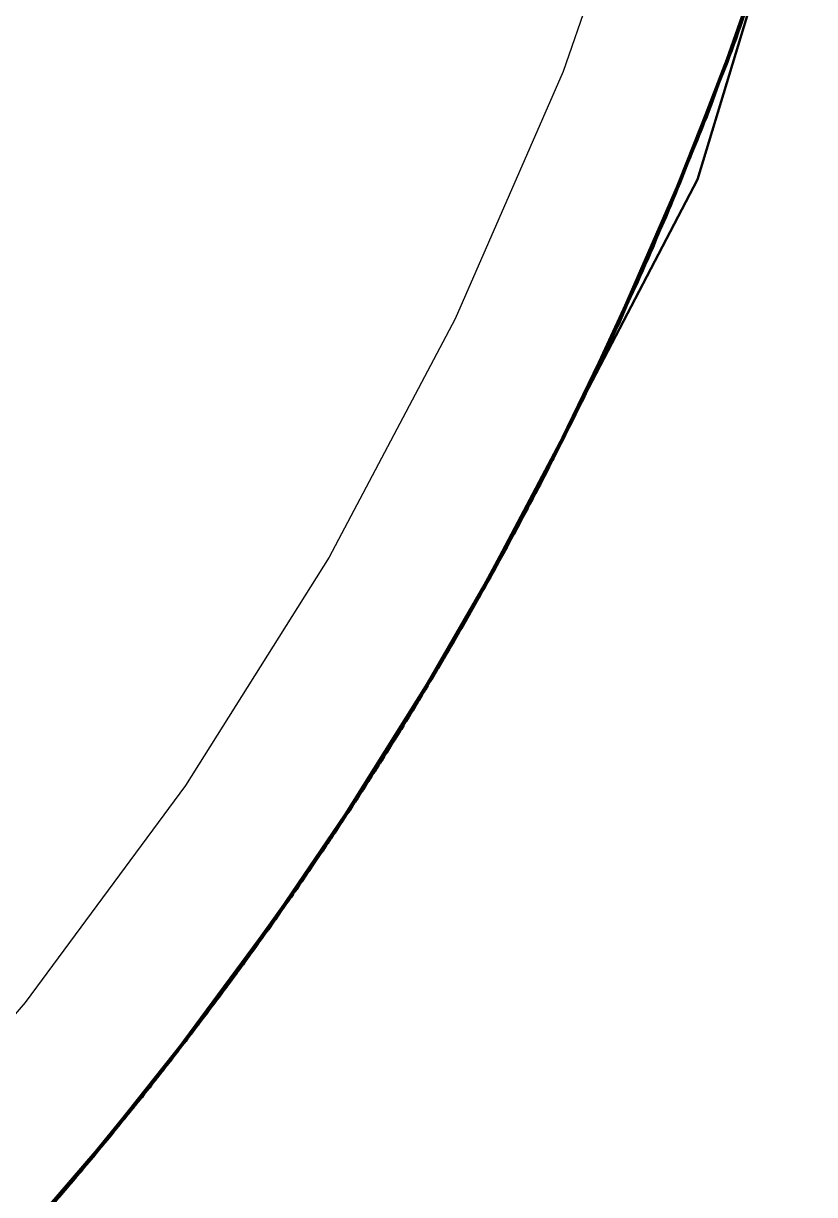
# Model space of a CAD drawing. Header units: millimetres. Extents: x 0 to 420, y 0 to 297.
# Drawn here: x 198.25 to 199.303, y 263.751 to 265.31 of the extents above; entities that cross this region are included whole.
import ezdxf

# ---------------------------------------------------------------- set-up
doc = ezdxf.new("R2010")
doc.units = ezdxf.units.MM
doc.linetypes.add('DASHED', pattern=[1.524, 1.27, -0.254])
doc.layers.add('HIDDEN', color=8, linetype='DASHED', lineweight=25)
doc.layers.add('VISIBLE', color=7, linetype='CONTINUOUS', lineweight=50)

msp = doc.modelspace()

# ---------------------------------------------------------------- linework, layer by layer
at = {"layer": 'HIDDEN'}
for points in [[(199.3012, 265.60415), (199.20339, 265.3035)], [(199.30223, 265.60789), (199.20538, 265.30901)], [(199.30292, 265.61006), (199.20548, 265.30929)], [(199.08675, 265.58517), (198.9682, 265.24636)], [(199.08675, 265.58517), (198.9682, 265.24636)], [(199.29629, 265.58733), (199.19742, 265.28703)], [(199.29803, 265.59323), (199.19953, 265.29281)], [(199.29767, 265.59226), (199.19979, 265.29357)], [(199.29131, 265.57054), (199.19139, 265.27059)], [(199.29307, 265.57644), (199.19352, 265.27636)], [(199.29299, 265.5764), (199.19417, 265.27815)], [(199.29455, 265.58143), (199.19532, 265.28125)], [(199.28627, 265.55376), (199.1853, 265.25416)], [(199.28805, 265.55965), (199.18744, 265.25992)], [(199.28829, 265.56067), (199.1885, 265.26277)], [(199.28955, 265.56465), (199.18926, 265.26482)], [(199.28939, 265.56434), (199.18988, 265.26649)], [(199.28119, 265.53701), (199.17917, 265.23776)], [(199.28158, 265.53917), (199.18277, 265.24739)], [(199.2845, 265.54788), (199.18316, 265.2484)], [(199.28469, 265.54876), (199.18417, 265.25111)], [(199.27787, 265.52622), (199.15437, 265.17329)], [(199.15437, 265.17329), (199.27787, 265.52622)], [(199.15437, 265.17329), (199.27676, 265.52306)], [(199.27938, 265.53114), (199.17699, 265.23202)], [(199.2767, 265.52329), (199.17701, 265.23204)], [(199.27992, 265.53311), (199.1784, 265.23575)], [(199.2742, 265.5144), (199.17076, 265.21564)], [(199.27189, 265.50783), (199.17117, 265.21671)], [(199.27507, 265.5174), (199.17259, 265.22042)], [(199.27603, 265.52027), (199.17296, 265.22139)], [(199.27018, 265.50635), (199.20215, 265.3038)], [(199.26897, 265.49768), (199.16449, 265.19928)], [(199.27082, 265.50355), (199.1667, 265.20502)], [(199.27023, 265.50189), (199.16672, 265.20509)], [(199.26691, 265.49199), (199.17551, 265.23059)], [(199.2618, 265.47512), (199.15591, 265.17723)], [(199.26367, 265.48098), (199.15815, 265.18296)], [(199.26554, 265.48685), (199.16038, 265.18869)], [(199.26523, 265.48608), (199.16081, 265.18978)], [(199.26196, 265.47644), (199.17239, 265.22293)], [(199.25832, 265.46429), (199.15176, 265.16664)], [(199.26021, 265.47015), (199.15401, 265.17237)], [(199.26026, 265.47051), (199.15484, 265.1745)], [(199.25697, 265.46092), (199.16928, 265.2153)], [(199.25292, 265.44765), (199.14531, 265.15037)], [(199.25483, 265.45349), (199.14758, 265.15607)], [(199.25523, 265.45494), (199.14883, 265.15923)], [(199.25644, 265.45845), (199.1495, 265.16093)], [(199.25642, 265.45863), (199.15029, 265.16293)], [(199.24745, 265.43101), (199.1388, 265.13411)], [(199.24796, 265.43335), (199.14277, 265.14399)], [(199.25101, 265.44181), (199.14303, 265.14467)], [(199.25134, 265.44301), (199.14424, 265.14768)], [(199.24107, 265.41203), (199.13198, 265.11725)], [(199.24193, 265.41439), (199.13224, 265.11787)], [(199.24551, 265.42517), (199.1365, 265.1284)], [(199.24285, 265.41794), (199.13665, 265.12877)], [(199.24621, 265.42747), (199.13814, 265.13246)], [(199.23634, 265.39779), (199.12561, 265.10165)], [(199.23648, 265.3982), (199.12578, 265.10205)], [(199.23997, 265.40856), (199.12992, 265.11217)], [(199.23578, 265.40063), (199.18231, 265.2524)], [(199.2307, 265.3812), (199.11893, 265.08545)], [(199.23119, 265.38267), (199.11952, 265.08689)], [(199.23436, 265.39196), (199.12327, 265.09597)], [(199.23234, 265.38678), (199.13504, 265.12712)], [(199.22586, 265.36714), (199.11322, 265.07173)], [(199.22671, 265.36956), (199.11422, 265.0741)], [(199.2287, 265.37538), (199.11657, 265.07977)], [(199.22703, 265.37129), (199.13177, 265.11958)], [(199.22049, 265.35165), (199.10688, 265.05661)], [(199.22097, 265.35303), (199.10744, 265.05796)], [(199.2218, 265.3554), (199.10842, 265.06027)], [(199.22299, 265.35883), (199.10983, 265.06362)], [(199.225, 265.36463), (199.1122, 265.06928)], [(199.22161, 265.35565), (199.12855, 265.11217)], [(199.21505, 265.33617), (199.10047, 265.04151)], [(199.21516, 265.33649), (199.1006, 265.04182)], [(199.21637, 265.33992), (199.10203, 265.04517)], [(199.21721, 265.34229), (199.10301, 265.04749)], [(199.21924, 265.34809), (199.10541, 265.05314)], [(199.21285, 265.32995), (199.07746, 264.98832)], [(199.20931, 265.31999), (199.09372, 265.02572)], [(199.20957, 265.32071), (199.09403, 265.02642)], [(199.2109, 265.32445), (199.09558, 265.03007)], [(199.21138, 265.32578), (199.09615, 265.03137)], [(199.20339, 265.3035), (199.08677, 265.00964)], [(199.20538, 265.30901), (199.0891, 265.01501)], [(199.20548, 265.30929), (199.08922, 265.01529)], [(199.19953, 265.29281), (199.08224, 264.99921)], [(199.19979, 265.29357), (199.08255, 264.99996)], [(199.20102, 265.29769), (199.09585, 265.03238)], [(199.19352, 265.27636), (199.0752, 264.98317)], [(199.19417, 265.27815), (199.07597, 264.98492)], [(199.19532, 265.28125), (199.07731, 264.98795)], [(199.19742, 265.28703), (199.07977, 264.99357)], [(199.1954, 265.28222), (199.09243, 265.02496)], [(199.18744, 265.25992), (199.0681, 264.96716)], [(199.1885, 265.26277), (199.06934, 264.96993)], [(199.18926, 265.26482), (199.07023, 264.97193)], [(199.18988, 265.26649), (199.07095, 264.97355)], [(199.19139, 265.27059), (199.07272, 264.97755)], [(199.18971, 265.26676), (199.08902, 265.01756)], [(198.9682, 265.24636), (198.82465, 264.91735)], [(198.9682, 265.24636), (198.82465, 264.91735)], [(199.18277, 265.24739), (199.06265, 264.95494)], [(199.18316, 265.2484), (199.06309, 264.95593)], [(199.18417, 265.25111), (199.06427, 264.95857)], [(199.1853, 265.25416), (199.0656, 264.96154)], [(199.17699, 265.23202), (199.05591, 264.93997)], [(199.17701, 265.23204), (199.05592, 264.93998)], [(199.1784, 265.23575), (199.05755, 264.9436)], [(199.17917, 265.23776), (199.05844, 264.94557)], [(199.17076, 265.21564), (199.04866, 264.92402)], [(199.17117, 265.21671), (199.04913, 264.92505)], [(199.17259, 265.22042), (199.05078, 264.92867)], [(199.17296, 265.22139), (199.05121, 264.92962)], [(199.16449, 265.19928), (199.04136, 264.90809)], [(199.1667, 265.20502), (199.04393, 264.91368)], [(199.16672, 265.20509), (199.04395, 264.91374)], [(199.16209, 265.19377), (199.05432, 264.9386)], [(199.16625, 265.20788), (199.08555, 265.01001)], [(199.15815, 265.18296), (199.034, 264.8922)], [(199.16038, 265.18869), (199.03659, 264.89777)], [(199.16081, 265.18978), (199.03708, 264.89883)], [(199.15614, 265.1785), (199.05075, 264.93121)], [(199.15437, 265.17329), (199.00485, 264.83058)], [(199.00485, 264.83058), (199.15437, 265.17329)], [(199.00485, 264.83058), (199.15437, 265.17329)], [(199.15029, 265.16293), (199.02489, 264.8727)], [(199.15176, 265.16664), (199.02659, 264.87632)], [(199.15401, 265.17237), (199.0292, 264.88189)], [(199.15484, 265.1745), (199.03017, 264.88396)], [(199.15591, 265.17723), (199.03141, 264.88662)], [(199.1502, 265.16338), (199.04715, 264.92376)], [(199.14424, 265.14768), (199.01789, 264.85786)], [(199.14531, 265.15037), (199.01913, 264.86048)], [(199.14758, 265.15607), (199.02176, 264.86603)], [(199.14883, 265.15923), (199.0232, 264.8691)], [(199.1495, 265.16093), (199.02398, 264.87076)], [(199.13814, 265.13246), (199.01083, 264.84306)], [(199.1388, 265.13411), (199.01161, 264.84467)], [(199.14277, 265.14399), (199.01619, 264.85428)], [(199.14303, 265.14467), (199.01649, 264.85494)], [(199.13198, 265.11725), (199.00373, 264.82827)], [(199.13224, 265.11787), (199.00403, 264.82887)], [(199.1365, 265.1284), (199.00894, 264.83912)], [(199.13665, 265.12877), (199.00912, 264.83948)], [(199.12561, 265.10165), (198.99639, 264.81311)], [(199.12578, 265.10205), (198.9991, 264.81913)], [(199.12992, 265.11217), (199.00135, 264.82333)], [(199.12523, 265.10452), (199.0625, 264.95998)], [(199.11893, 265.08545), (198.9887, 264.79737)], [(199.11952, 265.08689), (198.99192, 264.80438)], [(199.12327, 265.09597), (198.9937, 264.80758)], [(199.12091, 265.09089), (199.00741, 264.83794)], [(199.1122, 265.06928), (198.98096, 264.78165)], [(199.11422, 265.0741), (198.98328, 264.78633)], [(199.11322, 265.07173), (198.98472, 264.78971)], [(199.11657, 265.07977), (198.98599, 264.79184)], [(199.11466, 265.07583), (199.00365, 264.83059)], [(199.10744, 265.05796), (198.97549, 264.77066)], [(199.10688, 265.05661), (198.97744, 264.77498)], [(199.10983, 265.06362), (198.97823, 264.77615)], [(199.10842, 265.06027), (198.97837, 264.77671)], [(199.10825, 265.06052), (198.99999, 264.82343)], [(199.1006, 265.04182), (198.96765, 264.75498)], [(199.10047, 265.04151), (198.97011, 264.7603)], [(199.10301, 265.04749), (198.97041, 264.76048)], [(199.10203, 265.04517), (198.97106, 264.76206)], [(199.10541, 265.05314), (198.97316, 264.76597)], [(199.09372, 265.02572), (198.95976, 264.73934)], [(199.09615, 265.03137), (198.96254, 264.74483)], [(199.09558, 265.03007), (198.9645, 264.74916)], [(199.09403, 265.02642), (198.96626, 264.75318)], [(199.08677, 265.00964), (198.95181, 264.72374)], [(199.08922, 265.01529), (198.95461, 264.72922)], [(199.0891, 265.01501), (198.95709, 264.7345)], [(199.07977, 264.99357), (198.94381, 264.70814)], [(199.08224, 264.99921), (198.94663, 264.71362)], [(199.08255, 264.99996), (198.94963, 264.7199)], [(199.08403, 265.00396), (198.96231, 264.74586)], [(199.07746, 264.98832), (198.91786, 264.6586)], [(199.07272, 264.97755), (198.93576, 264.6926)], [(199.0752, 264.98317), (198.93859, 264.69805)], [(199.07731, 264.98795), (198.941, 264.70269)], [(199.07597, 264.98492), (198.94215, 264.70535)], [(199.07746, 264.98895), (198.95842, 264.73864)], [(199.0656, 264.96154), (198.92765, 264.67708)], [(199.0681, 264.96716), (198.9305, 264.68252)], [(199.07023, 264.97193), (198.93292, 264.68716)], [(199.06934, 264.96993), (198.93459, 264.69078)], [(199.07095, 264.97355), (198.93558, 264.69254)], [(199.07078, 264.97381), (198.95457, 264.73151)], [(199.05844, 264.94557), (198.91949, 264.66158)], [(199.06309, 264.95593), (198.92479, 264.67163)], [(199.06265, 264.95494), (198.92701, 264.67628)], [(199.06427, 264.95857), (198.92798, 264.67801)], [(199.05121, 264.92962), (198.91127, 264.64612)], [(199.05591, 264.93997), (198.91661, 264.65615)], [(199.05755, 264.9436), (198.92119, 264.66523)], [(199.05592, 264.93998), (198.92303, 264.66923)], [(198.82465, 264.91735), (198.65692, 264.59999)], [(198.82465, 264.91735), (198.65692, 264.59999)], [(199.04393, 264.91368), (198.90299, 264.63067)], [(199.04395, 264.91374), (198.90576, 264.63624)], [(199.04866, 264.92402), (198.90836, 264.64069)], [(199.05078, 264.92867), (198.91348, 264.65068)], [(199.04913, 264.92505), (198.91893, 264.66196)], [(199.04366, 264.91656), (198.95061, 264.72418)], [(199.03659, 264.89777), (198.89467, 264.61526)], [(199.03708, 264.89883), (198.89799, 264.62181)], [(199.04136, 264.90809), (198.90007, 264.62525)], [(199.03863, 264.90278), (198.91492, 264.65485)], [(199.03141, 264.88662), (198.88879, 264.60447)], [(199.03017, 264.88396), (198.89017, 264.6074)], [(199.034, 264.8922), (198.89173, 264.60986)], [(199.0317, 264.88785), (198.91091, 264.64775)], [(199.02398, 264.87076), (198.88037, 264.5891)], [(199.0232, 264.8691), (198.88232, 264.59306)], [(199.02659, 264.87632), (198.88333, 264.59449)], [(199.02489, 264.8727), (198.88333, 264.59477)], [(199.0292, 264.88189), (198.88628, 264.59988)], [(199.02483, 264.87316), (198.90683, 264.64052)], [(199.01649, 264.85494), (198.8719, 264.57378)], [(199.01619, 264.85428), (198.8744, 264.57867)], [(199.01913, 264.86048), (198.87488, 264.57915)], [(199.01789, 264.85786), (198.87536, 264.58029)], [(199.02176, 264.86603), (198.87785, 264.58453)], [(199.00894, 264.83912), (198.86336, 264.55848)], [(199.01161, 264.84467), (198.86637, 264.56385)], [(199.01083, 264.84306), (198.86829, 264.56769)], [(199.00912, 264.83948), (198.87014, 264.5715)], [(199.00485, 264.83058), (198.83013, 264.49999)], [(198.83013, 264.49999), (199.00485, 264.83058)], [(198.83053, 264.50075), (199.00485, 264.83058)], [(199.00135, 264.82333), (198.85479, 264.5432)], [(199.00403, 264.82887), (198.85781, 264.54856)], [(199.00373, 264.82827), (198.86031, 264.55342)], [(198.9937, 264.80758), (198.84615, 264.52796)], [(198.99639, 264.81311), (198.84919, 264.53331)], [(198.99565, 264.81173), (198.85227, 264.53914)], [(198.99818, 264.81736), (198.86598, 264.56449)], [(198.99619, 264.81599), (198.92445, 264.67569)], [(198.98599, 264.79184), (198.83747, 264.51275)], [(198.9887, 264.79737), (198.84052, 264.51808)], [(198.98846, 264.79702), (198.84418, 264.52488)], [(198.991, 264.80264), (198.86177, 264.55741)], [(198.97823, 264.77615), (198.82874, 264.49757)], [(198.98096, 264.78165), (198.83181, 264.50289)], [(198.98328, 264.78633), (198.83441, 264.50742)], [(198.98124, 264.78237), (198.83607, 264.5107)], [(198.97645, 264.77315), (198.85344, 264.54339)], [(198.98384, 264.78805), (198.85754, 264.55029)], [(198.97041, 264.76048), (198.81994, 264.48243)], [(198.97316, 264.76597), (198.82303, 264.48774)], [(198.97549, 264.77066), (198.82565, 264.49226)], [(198.97386, 264.76752), (198.82787, 264.49646)], [(198.97568, 264.77116), (198.82888, 264.49809)], [(198.96254, 264.74483), (198.8111, 264.46731)], [(198.96102, 264.74196), (198.81332, 264.47149)], [(198.96765, 264.75498), (198.81683, 264.47712)], [(198.96363, 264.74755), (198.81962, 264.48226)], [(198.96833, 264.75647), (198.82067, 264.48396)], [(198.95461, 264.72922), (198.80219, 264.45222)], [(198.9535, 264.72718), (198.805, 264.45735)], [(198.95976, 264.73934), (198.80797, 264.46201)], [(198.95612, 264.73273), (198.81532, 264.47538)], [(198.94663, 264.71362), (198.79324, 264.43716)], [(198.94606, 264.71266), (198.79664, 264.44325)], [(198.95181, 264.72374), (198.79905, 264.44693)], [(198.9487, 264.71822), (198.81093, 264.46835)], [(198.93859, 264.69805), (198.78424, 264.42214)], [(198.941, 264.70269), (198.78693, 264.42661)], [(198.93854, 264.69809), (198.78826, 264.42921)], [(198.94381, 264.70814), (198.79008, 264.43188)], [(198.94123, 264.7037), (198.80657, 264.46137)], [(198.9305, 264.68252), (198.77518, 264.40715)], [(198.93292, 264.68716), (198.77789, 264.41162)], [(198.93089, 264.6834), (198.77979, 264.41513)], [(198.93275, 264.68695), (198.78087, 264.41679)], [(198.93576, 264.6926), (198.78107, 264.41688)], [(198.93358, 264.68897), (198.80231, 264.45453)], [(198.92479, 264.67163), (198.76879, 264.39665)], [(198.92765, 264.67708), (198.77199, 264.4019)], [(198.92515, 264.67247), (198.77237, 264.40278)], [(198.91702, 264.65699), (198.73348, 264.33962)], [(198.91661, 264.65615), (198.75965, 264.38171)], [(198.91949, 264.66158), (198.76287, 264.38695)], [(198.91755, 264.65807), (198.76478, 264.39046)], [(198.91248, 264.64893), (198.76687, 264.39433)], [(198.92028, 264.66362), (198.77129, 264.40112)], [(198.90836, 264.64069), (198.75044, 264.3668)], [(198.91127, 264.64612), (198.75368, 264.37203)], [(198.90976, 264.64344), (198.7562, 264.37647)], [(198.90482, 264.63461), (198.76233, 264.38735)], [(198.9029, 264.63355), (198.79789, 264.44746)], [(198.90007, 264.62525), (198.74119, 264.35192)], [(198.90299, 264.63067), (198.74445, 264.35714)], [(198.90207, 264.6291), (198.74756, 264.36252)], [(198.89703, 264.62017), (198.75786, 264.38049)], [(198.88879, 264.60447), (198.72862, 264.33189)], [(198.89173, 264.60986), (198.7319, 264.33709)], [(198.89467, 264.61526), (198.73517, 264.34229)], [(198.89425, 264.61464), (198.73891, 264.34863)], [(198.88915, 264.60565), (198.75344, 264.37369)], [(198.65692, 264.59999), (198.46595, 264.29606)], [(198.65692, 264.59999), (198.46595, 264.29606)], [(198.88037, 264.5891), (198.71924, 264.31709)], [(198.87852, 264.58587), (198.72144, 264.3209)], [(198.88333, 264.59449), (198.72254, 264.32228)], [(198.88039, 264.58927), (198.72255, 264.32255)], [(198.88628, 264.59988), (198.72582, 264.32747)], [(198.88635, 264.60014), (198.73019, 264.33473)], [(198.88136, 264.59144), (198.7489, 264.36673)], [(198.8719, 264.57378), (198.70982, 264.30233)], [(198.87488, 264.57915), (198.71314, 264.3075)], [(198.87251, 264.575), (198.71367, 264.30859)], [(198.87785, 264.58453), (198.71644, 264.31268)], [(198.86336, 264.55848), (198.70034, 264.28759)], [(198.86637, 264.56385), (198.70368, 264.29277)], [(198.86448, 264.56059), (198.70584, 264.29648)], [(198.86728, 264.56598), (198.71263, 264.30706)], [(198.85479, 264.5432), (198.69081, 264.27289)], [(198.85781, 264.54856), (198.69417, 264.27805)], [(198.85651, 264.54639), (198.69697, 264.28274)], [(198.85936, 264.55184), (198.70792, 264.30017)], [(198.84615, 264.52796), (198.68124, 264.25823)], [(198.84919, 264.53331), (198.68461, 264.26337)], [(198.84838, 264.53201), (198.68805, 264.26901)], [(198.85126, 264.53747), (198.70332, 264.29342)], [(198.84918, 264.53621), (198.76869, 264.40069)], [(198.83747, 264.51275), (198.6716, 264.2436)], [(198.84052, 264.51808), (198.67499, 264.24873)], [(198.84024, 264.51772), (198.67907, 264.25528)], [(198.83508, 264.5091), (198.69402, 264.27981)], [(198.84314, 264.52317), (198.6987, 264.28667)], [(198.83013, 264.49999), (198.63119, 264.18339)], [(198.63119, 264.18339), (198.83013, 264.49999)], [(198.63173, 264.18425), (198.82857, 264.49751)], [(198.82565, 264.49226), (198.65852, 264.2239)], [(198.82874, 264.49757), (198.66193, 264.229)], [(198.82589, 264.49279), (198.66209, 264.22948)], [(198.83181, 264.50289), (198.66533, 264.23412)], [(198.83441, 264.50742), (198.66821, 264.23847)], [(198.83213, 264.50359), (198.67008, 264.24164)], [(198.82677, 264.49468), (198.68949, 264.27318)], [(198.81683, 264.47712), (198.64876, 264.20934)], [(198.81994, 264.48243), (198.65219, 264.21445)], [(198.81761, 264.47856), (198.65302, 264.21592)], [(198.82303, 264.48774), (198.65562, 264.21955)], [(198.82382, 264.48922), (198.66099, 264.22794)], [(198.80797, 264.46201), (198.63896, 264.19482)], [(198.8111, 264.46731), (198.64241, 264.19991)], [(198.80939, 264.46454), (198.64489, 264.20394)], [(198.81235, 264.46994), (198.65186, 264.21429)], [(198.79905, 264.44693), (198.62911, 264.18034)], [(198.80219, 264.45222), (198.63258, 264.18542)], [(198.80096, 264.45027), (198.6357, 264.19036)], [(198.80394, 264.45566), (198.64712, 264.20768)], [(198.79008, 264.43188), (198.6192, 264.16588)], [(198.79324, 264.43716), (198.62268, 264.17095)], [(198.79259, 264.43621), (198.62647, 264.17681)], [(198.79559, 264.4416), (198.64233, 264.20098)], [(198.78107, 264.41688), (198.60926, 264.15148)], [(198.78424, 264.42214), (198.61276, 264.15653)], [(198.78693, 264.42661), (198.61572, 264.16082)], [(198.78419, 264.42218), (198.61722, 264.16334)], [(198.78724, 264.42763), (198.63752, 264.19427)], [(198.77199, 264.4019), (198.59925, 264.13711)], [(198.77518, 264.40715), (198.60277, 264.14214)], [(198.77789, 264.41162), (198.60575, 264.14644)], [(198.77562, 264.40799), (198.60788, 264.14982)], [(198.77772, 264.41146), (198.60903, 264.15138)], [(198.77866, 264.41338), (198.63284, 264.18773)], [(198.76287, 264.38695), (198.5892, 264.12276)], [(198.76072, 264.38357), (198.59133, 264.12613)], [(198.76879, 264.39665), (198.59572, 264.13206)], [(198.76378, 264.38893), (198.5985, 264.13636)], [(198.76921, 264.39746), (198.59968, 264.13795)], [(198.75368, 264.37203), (198.57909, 264.10845)], [(198.75201, 264.36945), (198.58189, 264.11273)], [(198.75965, 264.38171), (198.58565, 264.11773)], [(198.75508, 264.37477), (198.59365, 264.12985)], [(198.74119, 264.35192), (198.56535, 264.08917)], [(198.74445, 264.35714), (198.56893, 264.09418)], [(198.74341, 264.3556), (198.57239, 264.09935)], [(198.75044, 264.3668), (198.57553, 264.10344)], [(198.74651, 264.36093), (198.58869, 264.1232)], [(198.74452, 264.35999), (198.62799, 264.18095)], [(198.73178, 264.33709), (198.52823, 264.03819)], [(198.7319, 264.33709), (198.55514, 264.07495)], [(198.73517, 264.34229), (198.55873, 264.07994)], [(198.73472, 264.3417), (198.56288, 264.08605)], [(198.73786, 264.34706), (198.58378, 264.1166)], [(198.72254, 264.32228), (198.54487, 264.06077)], [(198.72582, 264.32747), (198.54848, 264.06574)], [(198.72862, 264.33189), (198.55154, 264.06998)], [(198.7259, 264.3277), (198.55329, 264.07272)], [(198.72904, 264.33303), (198.57896, 264.11013)], [(198.71314, 264.3075), (198.53455, 264.04662)], [(198.71644, 264.31268), (198.53818, 264.05157)], [(198.71924, 264.31709), (198.54125, 264.0558)], [(198.71719, 264.31397), (198.54367, 264.05945)], [(198.71927, 264.31725), (198.54489, 264.06103)], [(198.72037, 264.31933), (198.57399, 264.10346)], [(198.46595, 264.29606), (198.25279, 264.00724)], [(198.46595, 264.29606), (198.25279, 264.00724)], [(198.70368, 264.29277), (198.52418, 264.03251)], [(198.70157, 264.28961), (198.52659, 264.0361)], [(198.70982, 264.30233), (198.53091, 264.04166)], [(198.70471, 264.29484), (198.53402, 264.04621)], [(198.71052, 264.30353), (198.53514, 264.04766)], [(198.69417, 264.27805), (198.51375, 264.01842)], [(198.69272, 264.27594), (198.51685, 264.02293)], [(198.70034, 264.28759), (198.52052, 264.02756)], [(198.69591, 264.2812), (198.52889, 264.03964)], [(198.68461, 264.26337), (198.50329, 264.00437)], [(198.68373, 264.26215), (198.50709, 264.0098)], [(198.69081, 264.27289), (198.51008, 264.01348)], [(198.68695, 264.26743), (198.52385, 264.03318)], [(198.68478, 264.26629), (198.59586, 264.13607)], [(198.6716, 264.2436), (198.48906, 263.98547)], [(198.67499, 264.24873), (198.49276, 263.99037)], [(198.67467, 264.24836), (198.49726, 263.99665)], [(198.68124, 264.25823), (198.4996, 263.99946)], [(198.6779, 264.25362), (198.51885, 264.02677)], [(198.66193, 264.229), (198.47849, 263.97151)], [(198.66533, 264.23412), (198.4822, 263.9764)], [(198.66821, 264.23847), (198.48535, 263.98056)], [(198.6657, 264.23478), (198.48741, 263.9836)], [(198.66899, 264.2401), (198.51374, 264.02021)], [(198.65219, 264.21445), (198.46785, 263.9576)], [(198.65562, 264.21955), (198.47159, 263.96248)], [(198.65852, 264.2239), (198.47476, 263.96663)], [(198.65649, 264.22097), (198.47749, 263.97052)], [(198.65881, 264.22443), (198.47866, 263.97196)], [(198.65978, 264.22624), (198.50879, 264.01387)], [(198.64241, 264.19991), (198.45716, 263.94371)], [(198.64052, 264.19724), (198.45989, 263.94757)], [(198.64876, 264.20934), (198.4641, 263.95272)], [(198.64381, 264.20245), (198.4675, 263.95746)], [(198.64962, 264.21072), (198.46877, 263.95902)], [(198.63119, 264.18339), (198.40916, 263.88254)], [(198.40916, 263.88254), (198.63119, 264.18339)], [(198.411, 263.88504), (198.63069, 264.18271)], [(198.63258, 264.18542), (198.44643, 263.92987)], [(198.63124, 264.18357), (198.44987, 263.9346)], [(198.63896, 264.19482), (198.4534, 263.93884)], [(198.63455, 264.18877), (198.46234, 263.95114)], [(198.6192, 264.16588), (198.43186, 263.91122)], [(198.62268, 264.17095), (198.43565, 263.91606)], [(198.62196, 264.17001), (198.4398, 263.92167)], [(198.62911, 264.18034), (198.44265, 263.92502)], [(198.6253, 264.17521), (198.45716, 263.9448)], [(198.60926, 264.15148), (198.42102, 263.89747)], [(198.61276, 264.15653), (198.42483, 263.90229)], [(198.61572, 264.16082), (198.42806, 263.90639)], [(198.61271, 264.15658), (198.42971, 263.90881)], [(198.6161, 264.16183), (198.45193, 263.93839)], [(198.59925, 264.13711), (198.41012, 263.88376)], [(198.60277, 264.14214), (198.41395, 263.88856)], [(198.60575, 264.14644), (198.4172, 263.89266)], [(198.60325, 264.14294), (198.41954, 263.89591)], [(198.6056, 264.14632), (198.42076, 263.89736)], [(198.60663, 264.14814), (198.44685, 263.93216)], [(198.5892, 264.12276), (198.39918, 263.87007)], [(198.58684, 264.11953), (198.40151, 263.8733)], [(198.59572, 264.13206), (198.40628, 263.87895)], [(198.59023, 264.12467), (198.40931, 263.88305)], [(198.5962, 264.13284), (198.41059, 263.88456)], [(198.57553, 264.10344), (198.38432, 263.85166)], [(198.57909, 264.10845), (198.38819, 263.85644)], [(198.57727, 264.10599), (198.39125, 263.86053)], [(198.58565, 264.11773), (198.39533, 263.86528)], [(198.58068, 264.11112), (198.40405, 263.87685)], [(198.56535, 264.08917), (198.37327, 263.83806)], [(198.56893, 264.09418), (198.37715, 263.84283)], [(198.56778, 264.09268), (198.38093, 263.84778)], [(198.57121, 264.0978), (198.39871, 263.87055)], [(198.56916, 264.09698), (198.44158, 263.92571)], [(198.55514, 264.07495), (198.36218, 263.82452)], [(198.55873, 264.07994), (198.36607, 263.82926)], [(198.55826, 264.07939), (198.37061, 263.83511)], [(198.56174, 264.08456), (198.39337, 263.86426)], [(198.54125, 264.0558), (198.3471, 263.80628)], [(198.54487, 264.06077), (198.35103, 263.81101)], [(198.54129, 264.05595), (198.35105, 263.81125)], [(198.54848, 264.06574), (198.35494, 263.81574)], [(198.55154, 264.06998), (198.35827, 263.81978)], [(198.54855, 264.06595), (198.36019, 263.8224)], [(198.5425, 264.05794), (198.38278, 263.85178)], [(198.55203, 264.07108), (198.38817, 263.85813)], [(198.53091, 264.04166), (198.33589, 263.79282)], [(198.53455, 264.04662), (198.33983, 263.79754)], [(198.53169, 264.04283), (198.34049, 263.79854)], [(198.53818, 264.05157), (198.34376, 263.80226)], [(198.539, 264.05281), (198.34973, 263.80976)], [(198.52486, 264.03359), (198.30042, 263.7511)], [(198.52052, 264.02756), (198.32463, 263.7794)], [(198.52418, 264.03251), (198.32859, 263.78411)], [(198.52187, 264.02948), (198.33124, 263.78756)], [(198.52535, 264.03452), (198.33928, 263.79717)], [(198.51008, 264.01348), (198.31332, 263.76601)], [(198.51375, 264.01842), (198.31729, 263.77071)], [(198.51216, 264.01638), (198.32068, 263.77502)], [(198.51567, 264.02143), (198.33377, 263.79096)], [(198.25279, 264.00724), (198.01865, 263.73516)], [(198.25279, 264.00724), (198.01865, 263.73516)], [(198.4996, 263.99946), (198.30198, 263.75268)], [(198.50329, 264.00437), (198.30596, 263.75735)], [(198.50234, 264.00322), (198.31011, 263.76254)], [(198.49597, 263.99505), (198.32295, 263.77876)], [(198.50591, 264.00831), (198.32831, 263.78481)], [(198.50366, 264.00729), (198.40664, 263.8829)], [(198.48535, 263.98056), (198.28656, 263.73473)], [(198.48906, 263.98547), (198.29057, 263.73939)], [(198.49276, 263.99037), (198.29457, 263.74404)], [(198.4924, 263.99), (198.29946, 263.75004)], [(198.48622, 263.98213), (198.31742, 263.77253)], [(198.47159, 263.96248), (198.27168, 263.71755)], [(198.47476, 263.96663), (198.2751, 263.72148)], [(198.47254, 263.96383), (198.27807, 263.7252)], [(198.47849, 263.97151), (198.27913, 263.72613)], [(198.47509, 263.96717), (198.27932, 263.72655)], [(198.4822, 263.9764), (198.28315, 263.73077)], [(198.4826, 263.97703), (198.28879, 263.73762)], [(198.47616, 263.96889), (198.31206, 263.7665)], [(198.4641, 263.95272), (198.26359, 263.70828)], [(198.46785, 263.9576), (198.26764, 263.71291)], [(198.46503, 263.95403), (198.26866, 263.71428)], [(198.4534, 263.93884), (198.25203, 263.69511)], [(198.45716, 263.94371), (198.25609, 263.69973)], [(198.4551, 263.94114), (198.25906, 263.70341)], [(198.44864, 263.93312), (198.26172, 263.70681)], [(198.45871, 263.94613), (198.26729, 263.71281)], [(198.43565, 263.91606), (198.23288, 263.67349)], [(198.44265, 263.92502), (198.24044, 263.68199)], [(198.44643, 263.92987), (198.24451, 263.68659)], [(198.445, 263.92813), (198.24825, 263.69111)], [(198.43851, 263.92012), (198.25619, 263.70084)], [(198.42483, 263.90229), (198.22121, 263.66043)], [(198.42806, 263.90639), (198.22469, 263.66432)], [(198.42478, 263.90234), (198.22649, 263.66662)], [(198.43186, 263.91122), (198.22879, 263.66891)], [(198.43485, 263.91514), (198.23738, 263.67883)], [(198.4285, 263.90736), (198.25055, 263.69476)], [(198.41395, 263.88856), (198.20949, 263.64743)], [(198.4172, 263.89266), (198.21298, 263.6513)], [(198.41448, 263.88932), (198.21553, 263.6544)], [(198.41706, 263.89258), (198.21682, 263.65575)], [(198.42102, 263.89747), (198.2171, 263.65586)], [(198.41819, 263.8943), (198.24508, 263.68886)], [(198.40916, 263.88254), (198.16526, 263.59913)], [(198.16526, 263.59913), (198.40916, 263.88254)], [(198.16615, 263.60016), (198.40861, 263.88191)], [(198.39918, 263.87007), (198.19358, 263.6299)], [(198.40628, 263.87895), (198.20122, 263.63831)], [(198.40032, 263.8719), (198.2045, 263.64221)], [(198.41012, 263.88376), (198.20536, 263.64287)], [(198.4068, 263.87969), (198.20588, 263.64364)], [(198.38819, 263.85644), (198.18175, 263.61698)], [(198.38623, 263.85411), (198.18506, 263.62088)], [(198.39533, 263.86528), (198.18942, 263.62536)], [(198.39662, 263.86699), (198.19611, 263.63297)], [(198.38996, 263.85903), (198.19884, 263.63634)], [(198.37327, 263.83806), (198.16569, 263.5996)], [(198.37715, 263.84283), (198.16987, 263.6041)], [(198.37588, 263.84138), (198.17395, 263.60881)], [(198.38432, 263.85166), (198.17758, 263.61246)], [(198.37963, 263.84628), (198.19315, 263.63043)], [(198.37753, 263.84558), (198.23942, 263.68276)], [(198.36218, 263.82452), (198.15377, 263.58678)], [(198.36607, 263.82926), (198.15796, 263.59127)], [(198.36556, 263.82875), (198.16285, 263.59682)], [(198.36938, 263.8337), (198.18741, 263.62446)], [(198.3471, 263.80628), (198.13756, 263.56953)], [(198.35103, 263.81101), (198.14179, 263.57401)], [(198.34714, 263.80643), (198.14182, 263.57424)], [(198.35494, 263.81574), (198.14599, 263.57848)], [(198.35827, 263.81978), (198.14957, 263.5823)], [(198.35502, 263.81593), (198.15165, 263.5848)], [(198.34846, 263.80831), (198.17606, 263.61268)], [(198.35882, 263.82084), (198.18184, 263.61868)], [(198.33589, 263.79282), (198.12552, 263.5568)], [(198.33983, 263.79754), (198.12976, 263.56126)], [(198.33674, 263.79394), (198.13049, 263.56223)], [(198.34376, 263.80226), (198.13398, 263.56573)], [(198.34465, 263.80343), (198.14041, 263.57282)], [(198.32463, 263.7794), (198.11344, 263.54413)], [(198.32859, 263.78411), (198.11769, 263.54857)], [(198.32609, 263.78123), (198.12055, 263.55185)], [(198.3299, 263.78606), (198.12918, 263.56094)], [(198.31332, 263.76601), (198.10131, 263.53148)], [(198.31729, 263.77071), (198.10557, 263.53591)], [(198.31555, 263.76875), (198.10922, 263.54)], [(198.30885, 263.76114), (198.11748, 263.54931)], [(198.31938, 263.77358), (198.12332, 263.55512)], [(198.30653, 263.76026), (198.2018, 263.6422)], [(198.30198, 263.75268), (198.08915, 263.51889)], [(198.30596, 263.75735), (198.09342, 263.5233)], [(198.30495, 263.75627), (198.0979, 263.52822)]]:
    msp.add_lwpolyline(points, dxfattribs=at)
at = {"layer": 'VISIBLE'}
for points in [[(199.24046, 265.40999), (199.1472, 265.10249)], [(199.21917, 265.3479), (199.10532, 265.05295)], [(199.20809, 265.31918), (199.19844, 265.28984)], [(199.21102, 265.32678), (199.20403, 265.30527)], [(199.20215, 265.3038), (199.18711, 265.25904)], [(199.20513, 265.31153), (199.19281, 265.27443)], [(199.20403, 265.30527), (199.20102, 265.29769)], [(199.19844, 265.28984), (199.1954, 265.28222)], [(199.19281, 265.27443), (199.18971, 265.26676)], [(199.18711, 265.25904), (199.16625, 265.20788)], [(199.18231, 265.2524), (199.14737, 265.15554)], [(199.17551, 265.23059), (199.1653, 265.20138)], [(199.16928, 265.2153), (199.15339, 265.1708)], [(199.17239, 265.22293), (199.15937, 265.18608)], [(199.1653, 265.20138), (199.16209, 265.19377)], [(199.15937, 265.18608), (199.15614, 265.1785)], [(199.15339, 265.1708), (199.1502, 265.16338)], [(199.14737, 265.15554), (199.12523, 265.10452)], [(199.13177, 265.11958), (199.118, 265.08321)], [(199.13504, 265.12712), (199.12427, 265.09839)], [(199.1472, 265.10249), (199.00201, 264.82469)], [(199.12855, 265.11217), (199.11169, 265.06807)], [(199.12427, 265.09839), (199.12091, 265.09089)], [(199.118, 265.08321), (199.11466, 265.07583)], [(199.11169, 265.06807), (199.10825, 265.06052)], [(199.10532, 265.05295), (198.97306, 264.76578)], [(199.09243, 265.02496), (199.08097, 264.99631)], [(199.09585, 265.03238), (199.08752, 265.01136)], [(199.08555, 265.01001), (199.06772, 264.96629)], [(199.08902, 265.01756), (199.07437, 264.98129)], [(199.08752, 265.01136), (199.08403, 265.00396)], [(199.08097, 264.99631), (199.07746, 264.98895)], [(199.07437, 264.98129), (199.07078, 264.97381)], [(199.0625, 264.95998), (199.02151, 264.86551)], [(199.06772, 264.96629), (199.04366, 264.91656)], [(199.05075, 264.93121), (199.03542, 264.89523)], [(199.05432, 264.9386), (199.0423, 264.91013)], [(199.04715, 264.92376), (199.02848, 264.88036)], [(199.0423, 264.91013), (199.03863, 264.90278)], [(199.03542, 264.89523), (199.0317, 264.88785)], [(199.02848, 264.88036), (199.02483, 264.87316)], [(199.02151, 264.86551), (198.99619, 264.81599)], [(199.00741, 264.83794), (198.99484, 264.80993)], [(198.99999, 264.82343), (198.98038, 264.78047)], [(199.00365, 264.83059), (198.98763, 264.79518)], [(199.00201, 264.82469), (198.99818, 264.81736)], [(198.99192, 264.80438), (198.98938, 264.79876)], [(198.99484, 264.80993), (198.991, 264.80264)], [(198.99658, 264.8135), (198.99565, 264.81173)], [(198.9991, 264.81913), (198.99658, 264.8135)], [(198.98472, 264.78971), (198.98213, 264.78403)], [(198.98763, 264.79518), (198.98384, 264.78805)], [(198.98938, 264.79876), (198.98846, 264.79702)], [(198.97744, 264.77498), (198.97485, 264.76934)], [(198.97661, 264.77289), (198.97568, 264.77116)], [(198.98038, 264.78047), (198.97645, 264.77315)], [(198.97837, 264.77671), (198.97661, 264.77289)], [(198.98213, 264.78403), (198.98124, 264.78237)], [(198.97306, 264.76578), (198.82292, 264.48755)], [(198.97011, 264.7603), (198.9675, 264.75468)], [(198.96928, 264.75823), (198.96833, 264.75647)], [(198.97106, 264.76206), (198.96928, 264.75823)], [(198.97485, 264.76934), (198.97386, 264.76752)], [(198.96231, 264.74586), (198.95267, 264.72541)], [(198.96626, 264.75318), (198.96011, 264.74002)], [(198.96189, 264.74357), (198.96102, 264.74196)], [(198.9645, 264.74916), (198.96189, 264.74357)], [(198.9675, 264.75468), (198.96363, 264.74755)], [(198.95457, 264.73151), (198.93764, 264.69622)], [(198.95842, 264.73864), (198.94517, 264.7108)], [(198.95447, 264.72894), (198.9535, 264.72718)], [(198.95709, 264.7345), (198.95447, 264.72894)], [(198.96011, 264.74002), (198.95612, 264.73273)], [(198.95061, 264.72418), (198.93005, 264.68167)], [(198.94517, 264.7108), (198.94123, 264.7037)], [(198.94699, 264.71434), (198.94606, 264.71266)], [(198.94963, 264.7199), (198.94699, 264.71434)], [(198.95267, 264.72541), (198.9487, 264.71822)], [(198.93764, 264.69622), (198.93358, 264.68897)], [(198.93946, 264.69974), (198.93854, 264.69809)], [(198.94215, 264.70535), (198.93946, 264.69974)], [(198.93005, 264.68167), (198.9029, 264.63355)], [(198.9319, 264.6852), (198.93089, 264.6834)], [(198.93459, 264.69078), (198.9319, 264.6852)], [(198.93374, 264.68872), (198.93275, 264.68695)], [(198.93558, 264.69254), (198.93374, 264.68872)], [(198.92445, 264.67569), (198.87757, 264.58402)], [(198.92303, 264.66923), (198.91662, 264.65617)], [(198.92119, 264.66523), (198.91847, 264.65968)], [(198.92428, 264.67067), (198.92028, 264.66362)], [(198.92701, 264.67628), (198.92428, 264.67067)], [(198.92613, 264.67419), (198.92515, 264.67247)], [(198.92798, 264.67801), (198.92613, 264.67419)], [(198.91492, 264.65485), (198.90114, 264.62723)], [(198.91893, 264.66196), (198.9089, 264.64169)], [(198.91348, 264.65068), (198.91077, 264.64519)], [(198.91662, 264.65617), (198.91248, 264.64893)], [(198.91735, 264.65755), (198.91702, 264.65699)], [(198.91786, 264.6586), (198.91735, 264.65755)], [(198.91847, 264.65968), (198.91755, 264.65807)], [(198.90683, 264.64052), (198.88546, 264.59839)], [(198.91091, 264.64775), (198.89333, 264.6128)], [(198.90576, 264.63624), (198.90301, 264.63073)], [(198.9089, 264.64169), (198.90482, 264.63461)], [(198.91077, 264.64519), (198.90976, 264.64344)], [(198.89799, 264.62181), (198.89522, 264.61629)], [(198.90114, 264.62723), (198.89703, 264.62017)], [(198.90301, 264.63073), (198.90207, 264.6291)], [(198.88738, 264.60189), (198.88635, 264.60014)], [(198.89017, 264.6074), (198.88738, 264.60189)], [(198.89333, 264.6128), (198.88915, 264.60565)], [(198.89522, 264.61629), (198.89425, 264.61464)], [(198.87948, 264.5875), (198.87852, 264.58587)], [(198.88232, 264.59306), (198.87948, 264.5875)], [(198.8814, 264.59098), (198.88039, 264.58927)], [(198.88546, 264.59839), (198.88136, 264.59144)], [(198.88333, 264.59477), (198.8814, 264.59098)], [(198.87757, 264.58402), (198.84918, 264.53621)], [(198.87014, 264.5715), (198.86356, 264.55882)], [(198.87155, 264.57314), (198.86728, 264.56598)], [(198.8744, 264.57867), (198.87155, 264.57314)], [(198.87347, 264.57662), (198.87251, 264.575)], [(198.87536, 264.58029), (198.87347, 264.57662)], [(198.86177, 264.55741), (198.84744, 264.53023)], [(198.86598, 264.56449), (198.85553, 264.54451)], [(198.86356, 264.55882), (198.85936, 264.55184)], [(198.8655, 264.56229), (198.86448, 264.56059)], [(198.86829, 264.56769), (198.8655, 264.56229)], [(198.85344, 264.54339), (198.83114, 264.50174)], [(198.85754, 264.55029), (198.83931, 264.51597)], [(198.85227, 264.53914), (198.8494, 264.53368)], [(198.85553, 264.54451), (198.85126, 264.53747)], [(198.85747, 264.54797), (198.85651, 264.54639)], [(198.86031, 264.55342), (198.85747, 264.54797)], [(198.84418, 264.52488), (198.84129, 264.51943)], [(198.84744, 264.53023), (198.84314, 264.52317)], [(198.8494, 264.53368), (198.84838, 264.53201)], [(198.83607, 264.5107), (198.83312, 264.50519)], [(198.83931, 264.51597), (198.83508, 264.5091)], [(198.84129, 264.51943), (198.84024, 264.51772)], [(198.82787, 264.49646), (198.82492, 264.49099)], [(198.82691, 264.49442), (198.82589, 264.49279)], [(198.83114, 264.50174), (198.82677, 264.49468)], [(198.82888, 264.49809), (198.82691, 264.49442)], [(198.82857, 264.49751), (198.83013, 264.49999)], [(198.83013, 264.49999), (198.83053, 264.50075)], [(198.83312, 264.50519), (198.83213, 264.50359)], [(198.82292, 264.48755), (198.65549, 264.21937)], [(198.81666, 264.47682), (198.81235, 264.46994)], [(198.81962, 264.48226), (198.81666, 264.47682)], [(198.81867, 264.48025), (198.81761, 264.47856)], [(198.82067, 264.48396), (198.81867, 264.48025)], [(198.82492, 264.49099), (198.82382, 264.48922)], [(198.80657, 264.46137), (198.79161, 264.43444)], [(198.81093, 264.46835), (198.80001, 264.44854)], [(198.80836, 264.46266), (198.80394, 264.45566)], [(198.81532, 264.47538), (198.80836, 264.46266)], [(198.81037, 264.46609), (198.80939, 264.46454)], [(198.81332, 264.47149), (198.81037, 264.46609)], [(198.79789, 264.44746), (198.77468, 264.40633)], [(198.80231, 264.45453), (198.78317, 264.42037)], [(198.80001, 264.44854), (198.79559, 264.4416)], [(198.80203, 264.45195), (198.80096, 264.45027)], [(198.805, 264.45735), (198.80203, 264.45195)], [(198.79161, 264.43444), (198.78724, 264.42763)], [(198.79365, 264.43785), (198.79259, 264.43621)], [(198.79664, 264.44325), (198.79365, 264.43785)], [(198.77979, 264.41513), (198.77675, 264.40973)], [(198.78317, 264.42037), (198.77866, 264.41338)], [(198.78087, 264.41679), (198.7788, 264.41312)], [(198.78521, 264.42377), (198.78419, 264.42218)], [(198.78826, 264.42921), (198.78521, 264.42377)], [(198.76869, 264.40069), (198.71613, 264.31218)], [(198.77468, 264.40633), (198.74452, 264.35999)], [(198.77129, 264.40112), (198.76822, 264.39571)], [(198.77029, 264.39911), (198.76921, 264.39746)], [(198.77237, 264.40278), (198.77029, 264.39911)], [(198.77675, 264.40973), (198.77562, 264.40799)], [(198.7788, 264.41312), (198.77772, 264.41146)], [(198.76233, 264.38735), (198.75104, 264.36776)], [(198.76687, 264.39433), (198.75966, 264.38172)], [(198.76173, 264.38511), (198.76072, 264.38357)], [(198.76478, 264.39046), (198.76173, 264.38511)], [(198.76822, 264.39571), (198.76378, 264.38893)], [(198.75344, 264.37369), (198.73367, 264.33991)], [(198.75786, 264.38049), (198.74237, 264.35382)], [(198.75104, 264.36776), (198.74651, 264.36093)], [(198.75313, 264.37114), (198.75201, 264.36945)], [(198.7562, 264.37647), (198.75313, 264.37114)], [(198.75966, 264.38172), (198.75508, 264.37477)], [(198.7489, 264.36673), (198.72492, 264.32603)], [(198.74237, 264.35382), (198.73786, 264.34706)], [(198.74447, 264.3572), (198.74341, 264.3556)], [(198.74756, 264.36252), (198.74447, 264.3572)], [(198.73367, 264.33991), (198.72904, 264.33303)], [(198.73337, 264.33943), (198.73178, 264.33709)], [(198.73348, 264.33962), (198.73337, 264.33943)], [(198.73578, 264.34327), (198.73472, 264.3417)], [(198.73891, 264.34863), (198.73578, 264.34327)], [(198.72144, 264.3209), (198.71826, 264.31554)], [(198.72492, 264.32603), (198.72037, 264.31933)], [(198.72255, 264.32255), (198.72039, 264.3189)], [(198.72705, 264.3294), (198.7259, 264.3277)], [(198.73019, 264.33473), (198.72705, 264.3294)], [(198.71613, 264.31218), (198.68478, 264.26629)], [(198.71263, 264.30706), (198.70943, 264.30171)], [(198.71367, 264.30859), (198.71157, 264.30506)], [(198.71826, 264.31554), (198.71719, 264.31397)], [(198.72039, 264.3189), (198.71927, 264.31725)], [(198.70332, 264.29342), (198.69163, 264.27414)], [(198.70792, 264.30017), (198.70055, 264.28792)], [(198.70271, 264.29126), (198.70157, 264.28961)], [(198.70584, 264.29648), (198.70271, 264.29126)], [(198.70943, 264.30171), (198.70471, 264.29484)], [(198.71157, 264.30506), (198.71052, 264.30353)], [(198.69402, 264.27981), (198.67364, 264.24669)], [(198.6987, 264.28667), (198.68266, 264.2604)], [(198.69163, 264.27414), (198.68695, 264.26743)], [(198.69379, 264.27748), (198.69272, 264.27594)], [(198.69697, 264.28274), (198.69379, 264.27748)], [(198.70055, 264.28792), (198.69591, 264.2812)], [(198.68949, 264.27318), (198.6646, 264.23301)], [(198.68266, 264.2604), (198.6779, 264.25362)], [(198.68483, 264.26372), (198.68373, 264.26215)], [(198.68805, 264.26901), (198.68483, 264.26372)], [(198.67364, 264.24669), (198.66899, 264.2401)], [(198.67584, 264.25001), (198.67467, 264.24836)], [(198.67907, 264.25528), (198.67584, 264.25001)], [(198.66099, 264.22794), (198.65771, 264.22267)], [(198.6646, 264.23301), (198.65978, 264.22624)], [(198.66209, 264.22948), (198.6599, 264.22597)], [(198.66679, 264.23632), (198.6657, 264.23478)], [(198.67008, 264.24164), (198.66679, 264.23632)], [(198.65549, 264.21937), (198.47145, 263.9623)], [(198.65186, 264.21429), (198.64857, 264.20905)], [(198.65078, 264.21235), (198.64962, 264.21072)], [(198.65302, 264.21592), (198.65078, 264.21235)], [(198.65771, 264.22267), (198.65649, 264.22097)], [(198.6599, 264.22597), (198.65881, 264.22443)], [(198.64233, 264.20098), (198.63016, 264.18188)], [(198.64712, 264.20768), (198.63939, 264.19544)], [(198.6416, 264.19874), (198.64052, 264.19724)], [(198.64489, 264.20394), (198.6416, 264.19874)], [(198.64857, 264.20905), (198.64381, 264.20245)], [(198.62799, 264.18095), (198.60222, 264.14135)], [(198.63284, 264.18773), (198.61158, 264.15482)], [(198.63752, 264.19427), (198.62088, 264.16833)], [(198.63016, 264.18188), (198.6253, 264.17521)], [(198.63069, 264.18271), (198.63119, 264.18339)], [(198.63119, 264.18339), (198.63173, 264.18425)], [(198.63239, 264.18516), (198.63124, 264.18357)], [(198.6357, 264.19036), (198.63239, 264.18516)], [(198.63939, 264.19544), (198.63455, 264.18877)], [(198.62088, 264.16833), (198.6161, 264.16183)], [(198.62314, 264.17161), (198.62196, 264.17001)], [(198.62647, 264.17681), (198.62314, 264.17161)], [(198.60788, 264.14982), (198.60449, 264.14462)], [(198.61158, 264.15482), (198.60663, 264.14814)], [(198.60903, 264.15138), (198.60676, 264.14787)], [(198.61383, 264.15809), (198.61271, 264.15658)], [(198.61722, 264.16334), (198.61383, 264.15809)], [(198.59586, 264.13607), (198.53783, 264.0511)], [(198.60222, 264.14135), (198.56916, 264.09698)], [(198.5985, 264.13636), (198.5951, 264.13117)], [(198.59738, 264.13443), (198.5962, 264.13284)], [(198.59968, 264.13795), (198.59738, 264.13443)], [(198.60449, 264.14462), (198.60325, 264.14294)], [(198.60676, 264.14787), (198.6056, 264.14632)], [(198.58869, 264.1232), (198.57618, 264.10435)], [(198.59365, 264.12985), (198.58567, 264.11774)], [(198.58794, 264.12099), (198.58684, 264.11953)], [(198.59133, 264.12613), (198.58794, 264.12099)], [(198.5951, 264.13117), (198.59023, 264.12467)], [(198.57399, 264.10346), (198.54748, 264.06436)], [(198.57896, 264.11013), (198.55709, 264.07766)], [(198.58378, 264.1166), (198.56665, 264.09099)], [(198.57618, 264.10435), (198.57121, 264.0978)], [(198.57848, 264.10759), (198.57727, 264.10599)], [(198.58189, 264.11273), (198.57848, 264.10759)], [(198.58567, 264.11774), (198.58068, 264.11112)], [(198.56665, 264.09099), (198.56174, 264.08456)], [(198.56896, 264.09423), (198.56778, 264.09268)], [(198.57239, 264.09935), (198.56896, 264.09423)], [(198.55329, 264.07272), (198.54982, 264.06758)], [(198.55709, 264.07766), (198.55203, 264.07108)], [(198.5594, 264.08088), (198.55826, 264.07939)], [(198.56288, 264.08605), (198.5594, 264.08088)], [(198.54367, 264.05945), (198.54017, 264.05431)], [(198.54251, 264.05753), (198.54129, 264.05595)], [(198.54748, 264.06436), (198.5425, 264.05794)], [(198.54489, 264.06103), (198.54251, 264.05753)], [(198.54982, 264.06758), (198.54855, 264.06595)], [(198.53783, 264.0511), (198.50366, 264.00729)], [(198.53049, 264.04107), (198.52535, 264.03452)], [(198.53402, 264.04621), (198.53049, 264.04107)], [(198.53283, 264.04427), (198.53169, 264.04283)], [(198.53514, 264.04766), (198.53283, 264.04427)], [(198.54017, 264.05431), (198.539, 264.05281)], [(198.51885, 264.02677), (198.50116, 264.00153)], [(198.52385, 264.03318), (198.51097, 264.01468)], [(198.52075, 264.02787), (198.51567, 264.02143)], [(198.52889, 264.03964), (198.52075, 264.02787)], [(198.52311, 264.03106), (198.52187, 264.02948)], [(198.52659, 264.0361), (198.52311, 264.03106)], [(198.52653, 264.03569), (198.52486, 264.03359)], [(198.52823, 264.03819), (198.52653, 264.03569)], [(198.50879, 264.01387), (198.4814, 263.97534)], [(198.51374, 264.02021), (198.49129, 263.98842)], [(198.50709, 264.0098), (198.50353, 264.00471)], [(198.51097, 264.01468), (198.50591, 264.00831)], [(198.51334, 264.01787), (198.51216, 264.01638)], [(198.51685, 264.02293), (198.51334, 264.01787)], [(198.49726, 263.99665), (198.49369, 263.9916)], [(198.50116, 264.00153), (198.49597, 263.99505)], [(198.50353, 264.00471), (198.50234, 264.00322)], [(198.4838, 263.97851), (198.4826, 263.97703)], [(198.48741, 263.9836), (198.4838, 263.97851)], [(198.49129, 263.98842), (198.48622, 263.98213)], [(198.49369, 263.9916), (198.4924, 263.99)], [(198.47145, 263.9623), (198.27153, 263.71738)], [(198.47387, 263.96545), (198.47254, 263.96383)], [(198.47749, 263.97052), (198.47387, 263.96545)], [(198.47627, 263.96861), (198.47509, 263.96717)], [(198.4814, 263.97534), (198.47616, 263.96889)], [(198.47866, 263.97196), (198.47627, 263.96861)], [(198.46234, 263.95114), (198.45386, 263.93944)], [(198.45989, 263.94757), (198.45628, 263.94259)], [(198.46388, 263.95244), (198.45871, 263.94613)], [(198.4675, 263.95746), (198.46388, 263.95244)], [(198.4663, 263.95559), (198.46503, 263.95403)], [(198.46877, 263.95902), (198.4663, 263.95559)], [(198.44685, 263.93216), (198.42354, 263.90066)], [(198.45193, 263.93839), (198.43368, 263.91355)], [(198.45716, 263.9448), (198.4438, 263.92648)], [(198.44987, 263.9346), (198.44623, 263.92961)], [(198.45386, 263.93944), (198.44864, 263.93312)], [(198.45628, 263.94259), (198.4551, 263.94114)], [(198.44158, 263.92571), (198.41335, 263.88781)], [(198.43614, 263.91668), (198.43485, 263.91514)], [(198.4398, 263.92167), (198.43614, 263.91668)], [(198.4438, 263.92648), (198.43851, 263.92012)], [(198.44623, 263.92961), (198.445, 263.92813)], [(198.42354, 263.90066), (198.41819, 263.8943)], [(198.426, 263.90378), (198.42478, 263.90234)], [(198.42971, 263.90881), (198.426, 263.90378)], [(198.43368, 263.91355), (198.4285, 263.90736)], [(198.41335, 263.88781), (198.37753, 263.84558)], [(198.41059, 263.88456), (198.40808, 263.8812)], [(198.40916, 263.88254), (198.411, 263.88504)], [(198.41583, 263.89092), (198.41448, 263.88932)], [(198.41954, 263.89591), (198.41583, 263.89092)], [(198.41829, 263.89403), (198.41706, 263.89258)], [(198.42076, 263.89736), (198.41829, 263.89403)], [(198.40664, 263.8829), (198.34338, 263.8018)], [(198.39871, 263.87055), (198.38503, 263.85252)], [(198.40405, 263.87685), (198.39534, 263.86529)], [(198.40151, 263.8733), (198.39782, 263.86839)], [(198.4056, 263.87809), (198.40032, 263.8719)], [(198.40931, 263.88305), (198.4056, 263.87809)], [(198.40808, 263.8812), (198.4068, 263.87969)], [(198.40861, 263.88191), (198.40916, 263.88254)], [(198.38817, 263.85813), (198.36429, 263.82709)], [(198.39337, 263.86426), (198.37467, 263.83979)], [(198.38752, 263.85561), (198.38623, 263.85411)], [(198.39125, 263.86053), (198.38752, 263.85561)], [(198.39534, 263.86529), (198.38996, 263.85903)], [(198.39782, 263.86839), (198.39662, 263.86699)], [(198.38278, 263.85178), (198.35385, 263.81443)], [(198.37467, 263.83979), (198.36938, 263.8337)], [(198.37718, 263.84287), (198.37588, 263.84138)], [(198.38093, 263.84778), (198.37718, 263.84287)], [(198.38503, 263.85252), (198.37963, 263.84628)], [(198.36019, 263.8224), (198.35639, 263.8175)], [(198.36429, 263.82709), (198.35882, 263.82084)], [(198.3668, 263.83016), (198.36556, 263.82875)], [(198.37061, 263.83511), (198.3668, 263.83016)], [(198.34973, 263.80976), (198.34592, 263.80486)], [(198.34847, 263.80792), (198.34714, 263.80643)], [(198.35385, 263.81443), (198.34846, 263.80831)], [(198.35105, 263.81125), (198.34847, 263.80792)], [(198.35639, 263.8175), (198.35502, 263.81593)], [(198.34338, 263.8018), (198.30653, 263.76026)], [(198.33377, 263.79096), (198.32487, 263.77969)], [(198.33542, 263.79226), (198.3299, 263.78606)], [(198.33928, 263.79717), (198.33542, 263.79226)], [(198.33796, 263.79531), (198.33674, 263.79394)], [(198.34049, 263.79854), (198.33796, 263.79531)], [(198.34592, 263.80486), (198.34465, 263.80343)], [(198.32295, 263.77876), (198.30366, 263.75465)], [(198.32831, 263.78481), (198.31428, 263.76715)], [(198.32068, 263.77502), (198.31685, 263.77019)], [(198.32487, 263.77969), (198.31938, 263.77358)], [(198.32743, 263.78273), (198.32609, 263.78123)], [(198.33124, 263.78756), (198.32743, 263.78273)], [(198.31206, 263.7665), (198.28228, 263.72976)], [(198.31742, 263.77253), (198.29298, 263.74219)], [(198.31011, 263.76254), (198.30622, 263.75767)], [(198.31428, 263.76715), (198.30885, 263.76114)], [(198.31685, 263.77019), (198.31555, 263.76875)], [(198.30366, 263.75465), (198.29806, 263.7485)], [(198.30622, 263.75767), (198.30495, 263.75627)]]:
    msp.add_lwpolyline(points, dxfattribs=at)

doc.saveas('drawing.dxf')
